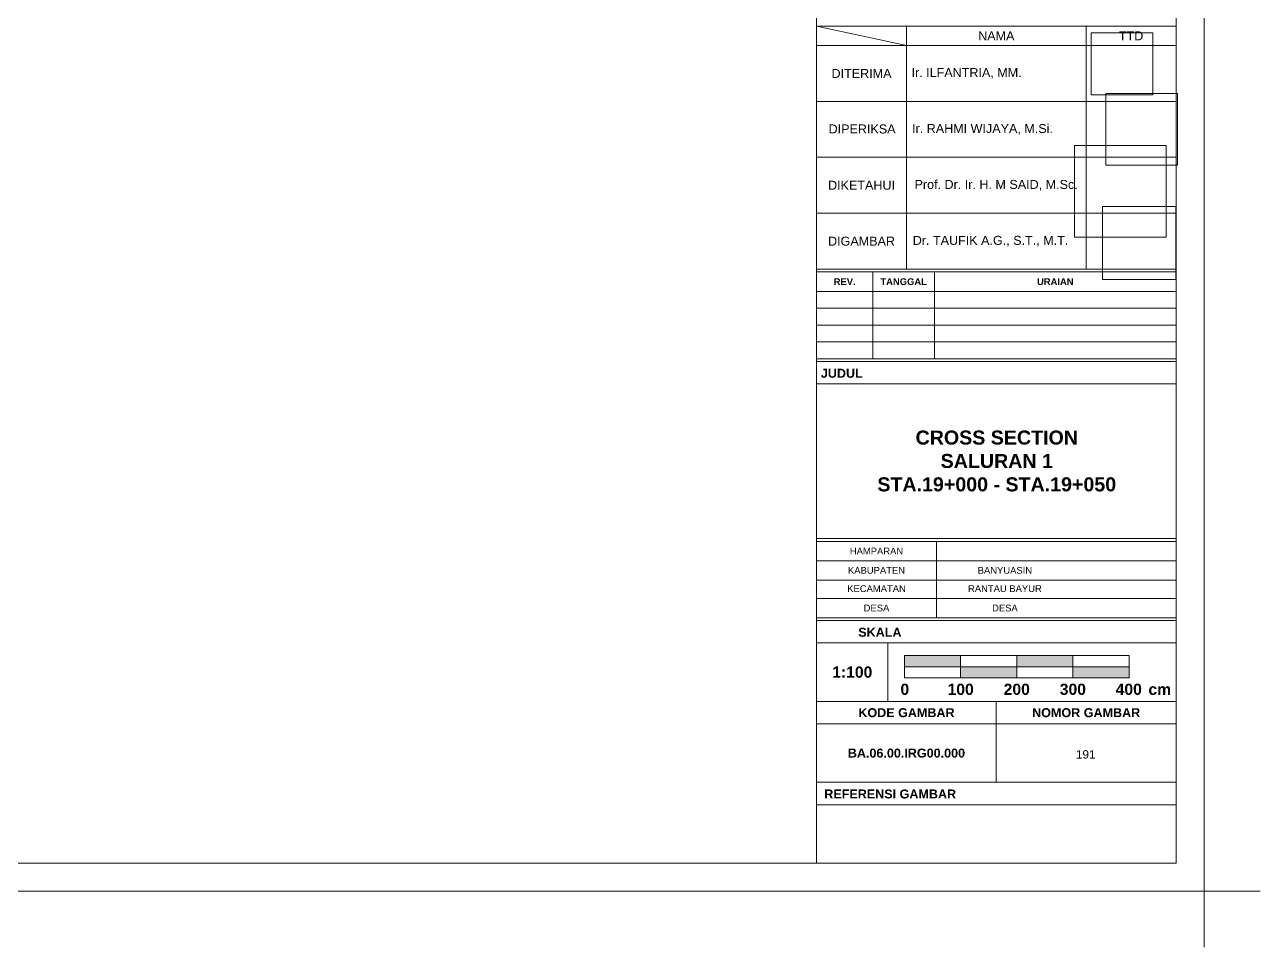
# Model space of a CAD drawing. Header units: metres. Extents: x 109 to 651, y -602 to 458.
# Drawn here: x 179.05 to 201.05, y -602.48 to -586.05 of the extents above; entities that cross this region are included whole.
import ezdxf

# ---------------------------------------------------------------- set-up
doc = ezdxf.new("R2010")
doc.units = ezdxf.units.M
doc.header["$LTSCALE"] = 0.05
doc.header["$MEASUREMENT"] = 0
doc.layers.get('0').update_dxf_attribs({"lineweight": 13})
doc.layers.add('Layout', color=7, linetype='Continuous', lineweight=15)
doc.layers.add('TextElevasiDistance', color=1, linetype='Continuous', lineweight=13)
doc.layers.add('ttd', color=7, linetype='Continuous', lineweight=13, true_color=0xffffff)
doc.styles.get("Standard").update_dxf_attribs({"font": 'arial.ttf', "height": 0.2})
picture_1 = doc.add_image_def('image1.png', size_in_pixel=(1280, 1280))
picture_2 = doc.add_image_def('image2.png', size_in_pixel=(1280, 1280))
picture_3 = doc.add_image_def('image3.png', size_in_pixel=(433, 433))
picture_4 = doc.add_image_def('image4.png', size_in_pixel=(433, 433))

# ---------------------------------------------------------------- blocks, each defined once
blk = doc.blocks.new('*U236')
at = {"layer": 'Layout'}
blk.add_lwpolyline([(-1.6, 0.52), (1.6, 0.52), (1.6, -0.52), (-1.6, -0.52)], close=True, dxfattribs=at)
blk = doc.blocks.new('*U237')
at = {"color": 0, "linetype": 'ByBlock', "lineweight": -2, "transparency": 16777216}
blk.add_blockref('*U236', (0, -900), dxfattribs=at)
blk = doc.blocks.new('Numb')
blk.add_blockref('*U237', (-373.9, 233.919))
at = {"layer": 'Layout', "lineweight": 100, "attachment_point": 2}
for s, insert, char_height in [('{\\fArial Rounded MT Bold|b0|i0|c0|p34;CROSS SECTION\\PSALURAN 1\\PSTA.19+000 - STA.19+050}', (-375.492, -660.338), 0.25), ('191', (-373.908, -666.031), 0.15)]:
    blk.add_mtext(s, dxfattribs=dict(at, insert=insert, char_height=char_height))
blk = doc.blocks.new('LayA3')
at = {"color": 1}
blk.add_lwpolyline([(430, 0), (420, 0), (420, -10)], dxfattribs=at)
at = {"layer": 'Layout'}
for p, q in [((351, 5), (351, 292)), ((415, 5), (415, 292)), ((351, 154.06), (415, 154.06)), ((367, 154.06), (367, 110.78)), ((399, 154.06), (399, 110.78)), ((351, 150.62), (415, 150.62)), ((351, 140.66), (415, 140.66)), ((351, 130.7), (415, 130.7)), ((351, 120.74), (415, 120.74)), ((351, 110.78), (415, 110.78)), ((351, 110.28), (415, 110.28)), ((361, 94.83), (361, 110.28)), ((372, 94.83), (372, 110.28)), ((351, 106.83), (415, 106.83)), ((351, 103.83), (415, 103.83)), ((351, 100.83), (415, 100.83)), ((351, 97.83), (415, 97.83)), ((351, 94.83), (415, 94.83)), ((351, 94.33), (415, 94.33)), ((351, 90.33), (415, 90.33)), ((351, 62.79), (415, 62.79)), ((351, 62.29), (415, 62.29)), ((372.33, 62.29), (372.33, 48.7)), ((351, 58.85), (415, 58.85)), ((351, 55.4), (415, 55.4)), ((351, 52.15), (415, 52.15)), ((351, 48.7), (415, 48.7)), ((351, 48.2), (415, 48.2)), ((351, 44.2), (415, 44.2)), ((363.69, 33.8), (363.69, 44.2)), ((406.65, 41.97), (366.65, 41.97)), ((366.65, 41.97), (366.65, 37.97)), ((376.65, 41.97), (376.65, 37.97)), ((386.65, 41.97), (386.65, 37.97)), ((396.65, 41.97), (396.65, 37.97)), ((406.65, 41.97), (406.65, 37.97)), ((406.65, 39.97), (366.65, 39.97)), ((406.65, 37.97), (366.65, 37.97)), ((351, 33.8), (415, 33.8)), ((383, 33.8), (383, 19.4)), ((351, 29.8), (415, 29.8)), ((351, 19.4), (415, 19.4)), ((351, 15.4), (415, 15.4)), ((25, 5), (415, 5))]:
    blk.add_line(p, q, dxfattribs=at)
at = {"layer": 'Layout', "ltscale": 0.5}
blk.add_line((351, 154.06), (367, 150.62), dxfattribs=at)
at = {"layer": 'Layout'}
blk.add_lwpolyline([(0, 0), (420, 0), (420, 297), (0, 297)], close=True, dxfattribs=at)
for points in [[(366.65, 41.97), (376.65, 41.97), (366.65, 39.97), (376.65, 39.97)], [(386.65, 41.97), (396.65, 41.97), (386.65, 39.97), (396.65, 39.97)], [(376.65, 39.97), (386.65, 39.97), (376.65, 37.97), (386.65, 37.97)], [(396.65, 39.97), (406.65, 39.97), (396.65, 37.97), (406.65, 37.97)]]:
    blk.add_solid(points, dxfattribs=at)
for s, insert, char_height, width, attachment_point in [('NAMA', (383, 152.34), 1.6, 21.0226, 5), ('TTD', (407, 152.34), 1.6, 21.0226, 5), ('DITERIMA', (359, 145.64), 1.6, 21.0226, 5), ('Ir. ILFANTRIA, MM.', (377.71, 145.64), 1.6, 21.0226, 5), ('DIPERIKSA', (359.1, 135.74), 1.6, 21.0226, 5), ('Ir. RAHMI WIJAYA, M.Si.', (380.54, 135.68), 1.6, 27.025, 5), ('DIKETAHUI', (359, 125.72), 1.6, 21.0226, 5), ('Prof. Dr. Ir. H. M SAID, M.Sc.', (382.97, 125.72), 1.6, 34.9528, 5), ('Dr. TAUFIK A.G., S.T., M.T.', (381.97, 115.76), 1.6, 31.2766, 5), ('DIGAMBAR', (359, 115.76), 1.6, 21.0226, 5), ('{\\fArial Rounded MT Bold|b0|i0|c0|p34;REV.}', (356, 108.55), 1.2, 21.0226, 5), ('{\\fArial Rounded MT Bold|b0|i0|c0|p34;TANGGAL}', (366.5, 108.55), 1.2, 21.0226, 5), ('{\\fArial Rounded MT Bold|b0|i0|c0|p34;URAIAN}', (393.5, 108.55), 1.2, 21.0226, 5), ('{\\fArial Rounded MT Bold|b0|i0|c0|p34;JUDUL}', (351.76, 92.23), 1.6, 21.0226, 4), ('HAMPARAN', (361.67, 60.57), 1.2, 21.0226, 5), ('KABUPATEN', (361.67, 57.13), 1.2, 21.0226, 5), ('BANYUASIN', (384.53, 57.13), 1.2, 21.0226, 5), ('KECAMATAN', (361.67, 53.87), 1.2, 21.0226, 5), ('RANTAU BAYUR', (384.53, 53.87), 1.2, 21.0226, 5), ('DESA', (361.67, 50.42), 1.2, 21.0226, 5), ('DESA', (384.53, 50.42), 1.2, 21.0226, 5), ('{\\fArial Rounded MT Bold|b0|i0|c0|p34;SKALA}', (362.27, 46.1), 1.6, 21.0226, 5), ('{\\fArial Rounded MT Bold|b0|i0|c0|p34;1:100}', (357.35, 39), 2, 9.773, 5), ('\\pi26.5392;{\\fArial Rounded MT Bold|b0|i0|c0|p34;0}', (339.39, 35.94), 2, 54.452, 4), ('\\pi24.92887;{\\fArial Rounded MT Bold|b0|i0|c0|p34;100}', (349.39, 35.94), 2, 54.452, 4), ('\\pi24.91814;{\\fArial Rounded MT Bold|b0|i0|c0|p34;200}', (359.39, 35.94), 2, 54.452, 4), ('\\pi24.90942;{\\fArial Rounded MT Bold|b0|i0|c0|p34;300}', (369.39, 35.94), 2, 54.452, 4), ('\\pi24.85912;{\\fArial Rounded MT Bold|b0|i0|c0|p34;400}', (379.39, 35.94), 2, 54.452, 4), ('\\pi24.55606;{\\fArial Rounded MT Bold|b0|i0|c0|p34;cm}', (385.53, 35.94), 2, 52.8908, 4), ('{\\fArial Rounded MT Bold|b0|i0|c0|p34;KODE GAMBAR}', (367, 31.78), 1.6, 32, 5), ('{\\fArial Rounded MT Bold|b0|i0|c0|p34;NOMOR GAMBAR}', (399, 31.78), 1.6, 32, 5), ('{\\fArial Rounded MT Bold|b0|i0|c0|p34;BA.06.00.IRG00.000}', (367, 24.58), 1.6, 32, 5), ('{\\fArial Rounded MT Bold|b0|i0|c0|p34;REFERENSI GAMBAR}', (352.37, 17.3), 1.6, 33.2134, 4)]:
    blk.add_mtext(s, dxfattribs=dict(at, insert=insert, char_height=char_height, width=width, attachment_point=attachment_point))
at = {"layer": 'ttd'}
image = blk.add_image(picture_1, insert=(399.87, 141.85), size_in_units=(11.01, 11.01), dxfattribs=at)
image.dxf.flags = 15
image = blk.add_image(picture_3, insert=(402.5, 129.3), size_in_units=(12.79, 12.79), dxfattribs=at)
image.dxf.flags = 15
image = blk.add_image(picture_2, insert=(396.93, 116.49), size_in_units=(16.32, 16.32), dxfattribs=at)
image.dxf.flags = 15
image = blk.add_image(picture_4, insert=(401.92, 108.91), size_in_units=(13.03, 13.03), dxfattribs=at)
image.dxf.flags = 15
blk = doc.blocks.new('*U12')
at = {"layer": 'Layout', "xscale": 0.1, "yscale": 0.1, "zscale": 0.1}
blk.add_blockref('LayA3', (-21.421, -14.85), dxfattribs=at)
blk = doc.blocks.new('*U13')
at = {"color": 0, "linetype": 'ByBlock', "lineweight": -2, "transparency": 16777216}
blk.add_blockref('*U12', (0, -450), dxfattribs=at)

msp = doc.modelspace()

# ---------------------------------------------------------------- block references
msp.add_blockref('*U13', (179.466, -136.627))
at = {"layer": 'TextElevasiDistance'}
msp.add_blockref('Numb', (571.845, 67.065), dxfattribs=at)

doc.saveas('drawing.dxf')
